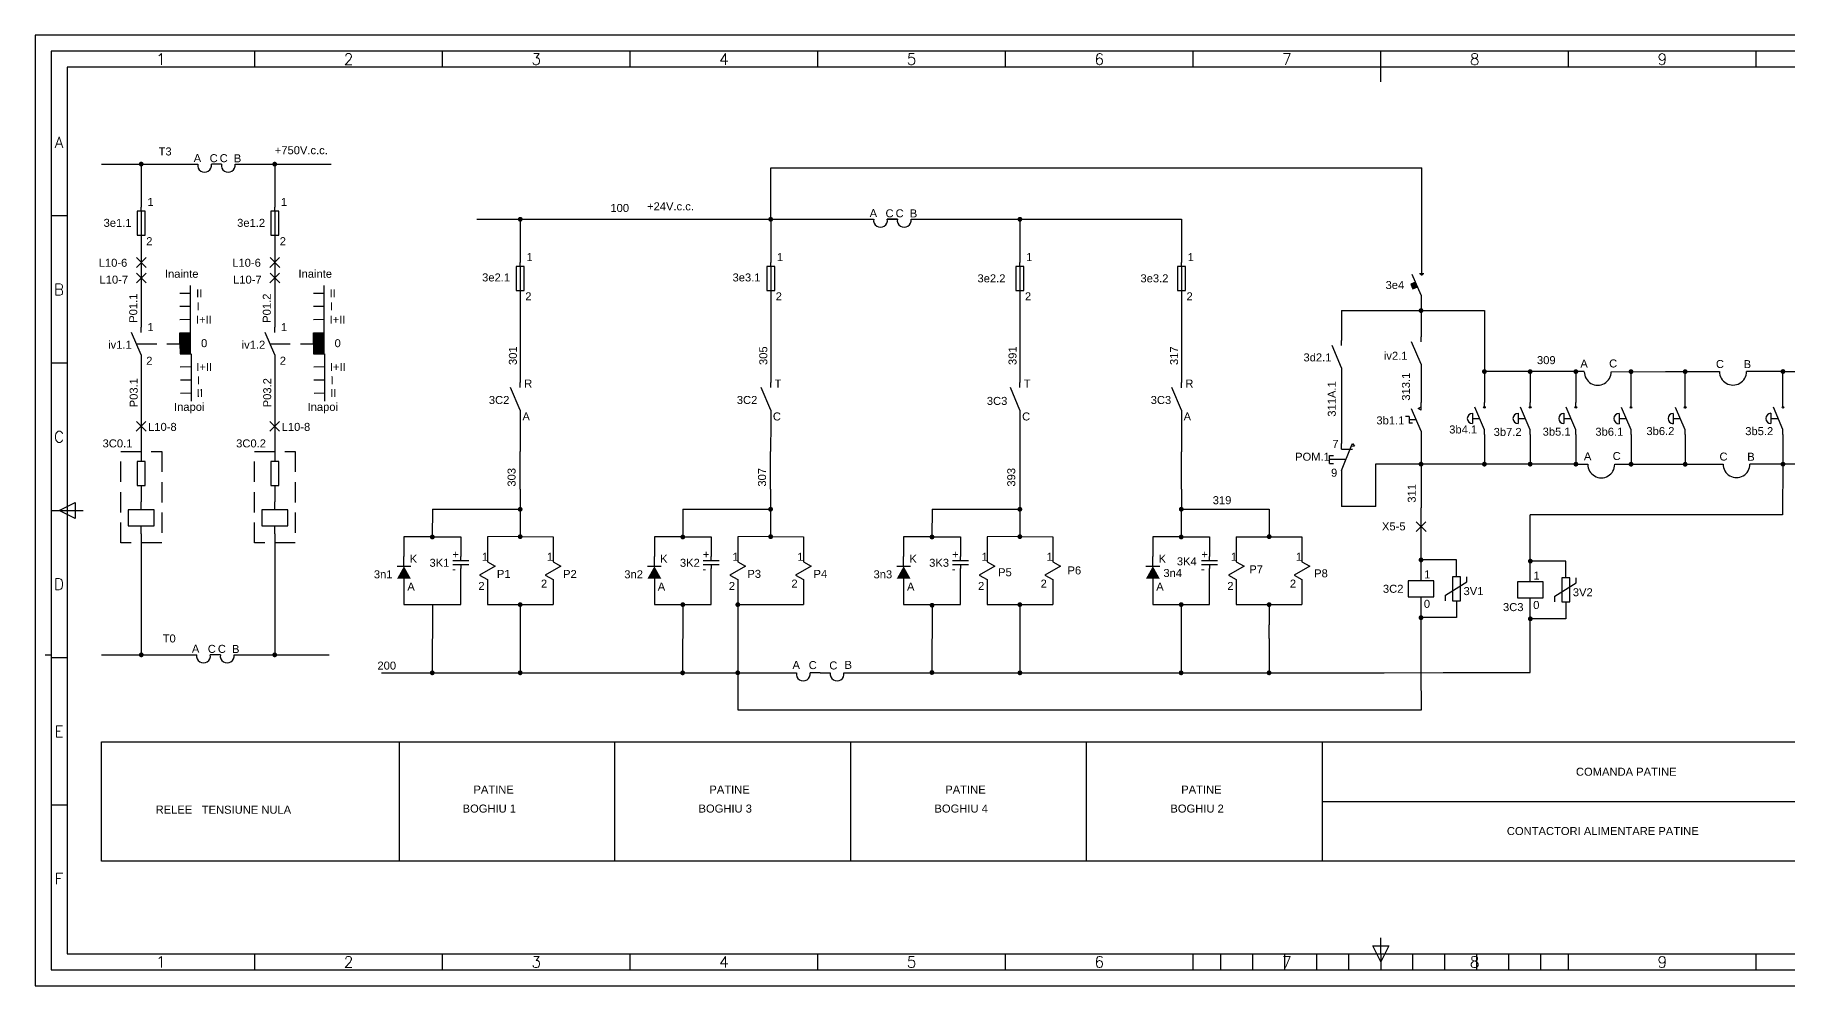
# Model space of a CAD drawing. Header units: millimetres. Extents: x 2692 to 3533, y 1475 to 1772.
# Drawn here: x 2692 to 3240, y 1475 to 1772 of the extents above; entities that cross this region are included whole.
import ezdxf
from ezdxf.enums import TextEntityAlignment as Align

# ---------------------------------------------------------------- set-up
doc = ezdxf.new("R2010")
doc.units = ezdxf.units.MM
doc.linetypes.add('DASHED2', pattern=[9.525, 6.35, -3.175])
doc.styles.add('ISO', font='SIMPLEX.shx')
doc.styles.get("Standard").update_dxf_attribs({"font": 'arial.ttf'})

# ---------------------------------------------------------------- blocks, each defined once
blk = doc.blocks.new('4a4')
at = {"color": 70}
for p, q in [((-772.36, 287), (-772.36, 292)), ((-713.72, 287), (-713.72, 292)), ((-655.08, 287), (-655.08, 292)), ((-596.44, 287), (-596.44, 292)), ((-537.8, 287), (-537.8, 292)), ((-479.16, 287), (-479.16, 292)), ((-420.52, 282.35), (-420.52, 292)), ((-361.88, 287), (-361.88, 292)), ((-303.24, 287), (-303.24, 292)), ((-831, 240.5), (-836, 240.5)), ((-831, 194.5), (-836, 194.5)), ((-836, 148.5), (-826, 148.5)), ((-833.5, 148.5), (-828.5, 151)), ((-828.5, 146), (-833.5, 148.5)), ((-828.5, 151), (-828.5, 146)), ((-831, 102.5), (-836, 102.5)), ((-831, 56.5), (-836, 56.5)), ((-420.5, 7.5), (-423, 12.5)), ((-423, 12.5), (-418, 12.5)), ((-420.5, 10), (-420.5, 15)), ((-418, 12.5), (-420.5, 7.5)), ((-772.36, 5), (-772.36, 10)), ((-713.72, 5), (-713.72, 10)), ((-655.08, 5), (-655.08, 10)), ((-596.44, 5), (-596.44, 10)), ((-537.8, 5), (-537.8, 10)), ((-479.16, 5), (-479.16, 10)), ((-479.16, 5), (-479.16, 10)), ((-470.5, 5), (-470.5, 10)), ((-460.5, 5), (-460.5, 10)), ((-450.5, 5), (-450.5, 10)), ((-440.5, 5), (-440.5, 10)), ((-430.5, 5), (-430.5, 10)), ((-420.5, 10), (-420.5, 5)), ((-410.5, 5), (-410.5, 10)), ((-400.5, 5), (-400.5, 10)), ((-390.5, 5), (-390.5, 10)), ((-380.5, 5), (-380.5, 10)), ((-370.5, 5), (-370.5, 10)), ((-361.88, 5), (-361.88, 10)), ((-361.88, 5), (-361.88, 10)), ((-303.24, 5), (-303.24, 10))]:
    blk.add_line(p, q, dxfattribs=at)
at = {"color": 240}
for points in [[(0, 0), (0, 297), (-841, 297), (-841, 0)], [(-5, 5), (-5, 292), (-836, 292), (-836, 5)]]:
    blk.add_lwpolyline(points, close=True, dxfattribs=at)
at = {"color": 70}
blk.add_lwpolyline([(-831, 287), (-831, 10), (-10, 10), (-10, 287)], close=True, dxfattribs=at)
at = {"color": 50, "style": 'ISO'}
for s, p in [('1', (-801.68, 289.48)), ('2', (-743.04, 289.48)), ('3', (-684.4, 289.48)), ('4', (-625.76, 289.48)), ('5', (-567.12, 289.48)), ('6', (-508.48, 289.48)), ('7', (-449.84, 289.48)), ('8', (-391.2, 289.48)), ('9', (-332.56, 289.48)), ('A', (-833.5, 263.5)), ('B', (-833.5, 217.5)), ('C', (-833.5, 171.5)), ('D', (-833.5, 125.5)), ('E', (-833.5, 79.5)), ('F', (-833.5, 33.5)), ('1', (-801.68, 7.48)), ('2', (-743.04, 7.48)), ('3', (-684.4, 7.48)), ('4', (-625.76, 7.48)), ('5', (-567.12, 7.48)), ('6', (-508.48, 7.48)), ('7', (-449.84, 7.48)), ('8', (-391.2, 7.48)), ('9', (-332.56, 7.48))]:
    blk.add_text(s, height=3.5, dxfattribs=at).set_placement(p, align=Align.MIDDLE)

msp = doc.modelspace()

# ---------------------------------------------------------------- hatches: boundary and pattern name
for points in [[(2740.69, 1679.38), (2737.38, 1679.38), (2737.38, 1676.07), (2737.43, 1672.76), (2740.69, 1672.8)], [(2782.42, 1679.38), (2779.11, 1679.38), (2779.11, 1676.07), (2779.15, 1672.76), (2782.42, 1672.8)]]:
    msp.add_hatch(color=1).paths.add_polyline_path(points)

# ---------------------------------------------------------------- linework, layer by layer
at = {"color": 1}
for p, q in [((2712.87, 1732.06), (2742.93, 1732.06)), ((2725.27, 1732.06), (2725.27, 1718.6)), ((2750.33, 1732.05), (2747.19, 1732.05)), ((2754.6, 1732.04), (2784.65, 1732.04)), ((2766.99, 1732.06), (2766.99, 1718.6)), ((2921.95, 1730.93), (3125.35, 1730.93)), ((2921.95, 1714.83), (2921.95, 1730.93)), ((3125.35, 1714.83), (3125.35, 1730.93)), ((2725.27, 1717.35), (2725.27, 1718.6)), ((2725.27, 1717.35), (2725.27, 1709.85)), ((2766.99, 1717.35), (2766.99, 1718.6)), ((2766.99, 1717.35), (2766.99, 1709.85)), ((2830.13, 1714.83), (2948.46, 1714.83)), ((2843.7, 1714.83), (2843.7, 1701.38)), ((2921.95, 1714.83), (2921.95, 1701.38)), ((2948.46, 1714.83), (2954.11, 1714.83)), ((2961.53, 1714.84), (2958.39, 1714.84)), ((2958.39, 1714.83), (2961.53, 1714.83)), ((2965.8, 1714.83), (3050.29, 1714.83)), ((2999.83, 1714.83), (2999.83, 1701.38)), ((3050.29, 1714.83), (3050.29, 1701.37)), ((3125.35, 1699.13), (3125.35, 1714.83)), ((2725.27, 1709.85), (2725.27, 1708.61)), ((2766.99, 1709.85), (2766.99, 1708.61)), ((2725.27, 1708.61), (2725.27, 1681.1)), ((2766.99, 1708.61), (2766.99, 1681.1)), ((2726.79, 1702.86), (2723.75, 1699.82)), ((2726.79, 1698.02), (2723.75, 1694.98)), ((2723.81, 1702.86), (2726.85, 1699.82)), ((2723.81, 1698.02), (2726.85, 1694.98)), ((2768.51, 1702.86), (2765.47, 1699.82)), ((2768.51, 1698.02), (2765.47, 1694.98)), ((2765.53, 1702.86), (2768.57, 1699.82)), ((2765.53, 1698.02), (2768.57, 1694.98)), ((2843.7, 1700.13), (2843.7, 1701.38)), ((2843.7, 1700.13), (2843.7, 1692.63)), ((2921.95, 1700.13), (2921.95, 1701.38)), ((2921.95, 1700.13), (2921.95, 1692.63)), ((2999.83, 1700.13), (2999.83, 1701.38)), ((2999.83, 1700.13), (2999.83, 1692.63)), ((3050.29, 1700.12), (3050.29, 1701.37)), ((3050.29, 1700.12), (3050.29, 1692.62)), ((3124.72, 1697.88), (3125.98, 1697.88)), ((3125.35, 1697.88), (3125.35, 1699.13)), ((2740.69, 1672.8), (2740.69, 1694.17)), ((2782.42, 1672.8), (2782.42, 1694.17)), ((2843.7, 1692.63), (2843.7, 1691.38)), ((2921.95, 1692.63), (2921.95, 1691.38)), ((2999.83, 1692.63), (2999.83, 1691.38)), ((3050.29, 1692.62), (3050.29, 1691.37)), ((3125.14, 1691.12), (3122.35, 1697.63)), ((2740.69, 1691.7), (2737.38, 1691.68)), ((2740.69, 1687.59), (2737.38, 1687.57)), ((2782.42, 1691.7), (2779.11, 1691.68)), ((2782.42, 1687.59), (2779.11, 1687.57)), ((2843.7, 1691.38), (2843.7, 1663.87)), ((2921.95, 1691.38), (2921.95, 1663.87)), ((2999.83, 1691.38), (2999.83, 1663.87)), ((3050.29, 1691.37), (3050.29, 1663.86)), ((3125.14, 1691.12), (3125.14, 1678.16)), ((2740.69, 1683.48), (2737.38, 1683.46)), ((2782.42, 1683.48), (2779.11, 1683.46)), ((3100.34, 1686.31), (3100.34, 1677.01)), ((3100.34, 1686.31), (3144.99, 1686.31)), ((3144.99, 1686.31), (3144.96, 1667.64)), ((2725.27, 1672.48), (2722.27, 1679.48)), ((2725.27, 1679.46), (2725.27, 1681.1)), ((2737.38, 1679.38), (2740.69, 1679.38)), ((2737.38, 1676.07), (2737.38, 1679.38)), ((2737.38, 1676.07), (2737.43, 1672.76)), ((2766.99, 1672.48), (2763.99, 1679.48)), ((2766.99, 1679.46), (2766.99, 1681.1)), ((2779.11, 1679.38), (2782.42, 1679.38)), ((2779.11, 1676.07), (2779.11, 1679.38)), ((2779.11, 1676.07), (2779.15, 1672.76)), ((3100.34, 1675.38), (3100.34, 1677.01)), ((3125.14, 1669.54), (3122.14, 1676.54)), ((3125.14, 1676.53), (3125.14, 1678.16)), ((2725.27, 1672.48), (2725.27, 1671.1)), ((2725.27, 1671.1), (2725.27, 1656.74)), ((2737.43, 1672.76), (2740.74, 1672.8)), ((2740.97, 1658.02), (2740.97, 1672.81)), ((2766.99, 1672.48), (2766.99, 1671.1)), ((2766.99, 1671.1), (2766.99, 1656.74)), ((2779.15, 1672.76), (2782.46, 1672.8)), ((2782.69, 1658.02), (2782.69, 1672.81)), ((3100.34, 1668.39), (3097.34, 1675.39)), ((2740.79, 1668.7), (2737.48, 1668.67)), ((2782.51, 1668.7), (2779.2, 1668.67)), ((3100.34, 1668.39), (3100.34, 1667.01)), ((3100.34, 1667.01), (3100.34, 1644.82)), ((3125.14, 1669.54), (3125.14, 1657.61)), ((3176.16, 1667.26), (3144.58, 1667.26)), ((3144.96, 1666.87), (3144.96, 1657.61)), ((3159.24, 1666.87), (3159.24, 1657.61)), ((3173.52, 1667.26), (3173.52, 1657.61)), ((3184.57, 1667.23), (3201.49, 1667.25)), ((3190.76, 1656.33), (3190.76, 1666.86)), ((3201.49, 1667.25), (3218.41, 1667.26)), ((3207.68, 1656.34), (3207.68, 1667.25)), ((3237.88, 1667.28), (3226.82, 1667.28)), ((3237.88, 1667.28), (3267.93, 1667.28)), ((3238.24, 1656.37), (3238.24, 1667.28)), ((2740.84, 1664.59), (2737.53, 1664.57)), ((2740.89, 1660.48), (2737.58, 1660.46)), ((2782.56, 1664.59), (2779.25, 1664.57)), ((2782.61, 1660.48), (2779.3, 1660.46)), ((2843.7, 1655.25), (2840.7, 1662.25)), ((2843.7, 1662.24), (2843.7, 1663.87)), ((2921.95, 1655.25), (2918.95, 1662.25)), ((2921.95, 1662.24), (2921.95, 1663.87)), ((2999.83, 1655.25), (2996.83, 1662.25)), ((2999.83, 1662.24), (2999.83, 1663.87)), ((3050.29, 1655.24), (3047.29, 1662.24)), ((3050.29, 1662.23), (3050.29, 1663.86)), ((2725.27, 1656.74), (2725.27, 1639.13)), ((2766.99, 1656.74), (2766.99, 1639.13)), ((2843.7, 1655.25), (2843.7, 1651.27)), ((2921.95, 1655.25), (2921.95, 1651.27)), ((2999.83, 1655.25), (2999.82, 1651.27)), ((3050.29, 1655.24), (3050.29, 1651.26)), ((3124.28, 1655.75), (3125.14, 1656.25)), ((3125.14, 1655.25), (3124.28, 1655.75)), ((3125.14, 1657.16), (3125.14, 1657.61)), ((3125.14, 1655.25), (3125.14, 1657.16)), ((3141.21, 1654.23), (3141.21, 1651)), ((3144.96, 1649.11), (3141.96, 1656.11)), ((3144.96, 1656.36), (3144.96, 1657.61)), ((3155.49, 1654.23), (3155.49, 1651)), ((3159.24, 1649.11), (3156.24, 1656.11)), ((3159.24, 1656.36), (3159.24, 1657.61)), ((3169.77, 1654.23), (3169.77, 1651)), ((3173.52, 1649.11), (3170.52, 1656.11)), ((3173.52, 1656.36), (3173.52, 1657.61)), ((3187.01, 1654.19), (3187.01, 1650.97)), ((3190.76, 1649.08), (3187.76, 1656.08)), ((3203.93, 1654.21), (3203.93, 1650.98)), ((3207.68, 1649.09), (3204.68, 1656.09)), ((3234.49, 1654.24), (3234.49, 1651.01)), ((3238.24, 1649.12), (3235.24, 1656.12)), ((2726.73, 1651.71), (2723.68, 1648.67)), ((2723.75, 1651.71), (2726.79, 1648.67)), ((2768.45, 1651.71), (2765.41, 1648.67)), ((2765.47, 1651.71), (2768.51, 1648.67)), ((2843.7, 1651.27), (2843.69, 1642.25)), ((2921.95, 1651.27), (2921.94, 1642.25)), ((2999.82, 1651.27), (2999.81, 1642.25)), ((3050.29, 1651.26), (3050.28, 1642.24)), ((3121.39, 1653.23), (3120.3, 1653.23)), ((3121.39, 1653.23), (3121.39, 1651.1)), ((3123.64, 1652.16), (3121.39, 1652.16)), ((3122.48, 1651.1), (3121.39, 1651.1)), ((3125.14, 1648.66), (3125.14, 1647.16)), ((3141.21, 1652.61), (3143.46, 1652.61)), ((3144.96, 1647.61), (3144.96, 1649.11)), ((3155.49, 1652.61), (3157.74, 1652.61)), ((3159.24, 1647.61), (3159.24, 1649.11)), ((3169.77, 1652.61), (3172.02, 1652.61)), ((3173.52, 1647.61), (3173.52, 1649.11)), ((3187.01, 1652.58), (3189.26, 1652.58)), ((3190.76, 1647.58), (3190.76, 1649.08)), ((3203.93, 1652.59), (3206.18, 1652.6)), ((3207.68, 1647.59), (3207.68, 1649.09)), ((3234.49, 1652.62), (3236.74, 1652.63)), ((3238.24, 1647.62), (3238.24, 1649.12)), ((3100.35, 1642.98), (3100.34, 1644.82)), ((3100.34, 1636.32), (3103.34, 1643.82)), ((3103.34, 1643.82), (3103.71, 1644.75)), ((3104.33, 1643.96), (3103.34, 1643.82)), ((3103.71, 1644.75), (3104.33, 1643.96)), ((3125.14, 1647.16), (3125.14, 1624.7)), ((3144.96, 1647.61), (3144.96, 1638.35)), ((3159.24, 1647.61), (3159.24, 1638.35)), ((3173.52, 1647.61), (3173.52, 1638.35)), ((3190.76, 1647.58), (3190.76, 1638.32)), ((3207.68, 1647.59), (3207.68, 1638.33)), ((3238.24, 1647.62), (3238.24, 1638.36)), ((2843.68, 1630.58), (2843.69, 1642.25)), ((2921.93, 1630.58), (2921.94, 1642.25)), ((2999.81, 1642.25), (2999.8, 1637.98)), ((2999.8, 1637.98), (2999.8, 1634.85)), ((3050.27, 1630.57), (3050.28, 1642.24)), ((3096.59, 1641.07), (3097.84, 1641.07)), ((3096.59, 1638.57), (3096.59, 1641.07)), ((3101.74, 1639.82), (3096.59, 1639.82)), ((3096.59, 1638.57), (3097.84, 1638.57)), ((3111.07, 1625.17), (3111.07, 1638.43)), ((3139.8, 1638.35), (3111.07, 1638.35)), ((3173.15, 1638.35), (3139.8, 1638.35)), ((3154.46, 1638.35), (3154.08, 1638.35)), ((3173.89, 1638.3), (3177.26, 1638.31)), ((3185.68, 1638.31), (3202.6, 1638.33)), ((3202.6, 1638.33), (3219.52, 1638.34)), ((3237.88, 1638.36), (3227.93, 1638.36)), ((3238.24, 1638.74), (3238.1, 1622.51)), ((3267.55, 1638.36), (3238.24, 1638.36)), ((2999.8, 1634.85), (2999.8, 1630.58)), ((3100.34, 1636.32), (3100.34, 1625.17)), ((2725.27, 1631.63), (2725.27, 1626.6)), ((2766.99, 1631.63), (2766.99, 1626.6)), ((2843.68, 1630.58), (2843.68, 1627.44)), ((2843.68, 1627.44), (2843.68, 1621.28)), ((2921.93, 1630.58), (2921.93, 1627.44)), ((2921.93, 1627.44), (2921.93, 1621.28)), ((2999.8, 1630.58), (2999.8, 1627.44)), ((2999.8, 1627.44), (2999.8, 1621.28)), ((3050.27, 1630.57), (3050.27, 1624.26)), ((2725.27, 1624.1), (2725.27, 1626.6)), ((2766.99, 1624.1), (2766.99, 1626.6)), ((2816.25, 1624.26), (2816.23, 1615.6)), ((2816.25, 1624.26), (2843.68, 1624.26)), ((2843.68, 1621.85), (2843.68, 1615.7)), ((2894.5, 1624.26), (2894.48, 1615.6)), ((2894.5, 1624.26), (2900.16, 1624.26)), ((2900.16, 1624.26), (2911.84, 1624.26)), ((2911.84, 1624.26), (2921.93, 1624.26)), ((2921.93, 1621.85), (2921.93, 1615.7)), ((2972.37, 1624.26), (2972.35, 1615.6)), ((2972.37, 1624.26), (2999.8, 1624.26)), ((2999.8, 1621.85), (2999.8, 1615.7)), ((3050.25, 1624.26), (3050.22, 1615.6)), ((3050.25, 1624.26), (3077.68, 1624.26)), ((3077.68, 1624.26), (3077.68, 1621.28)), ((3077.68, 1621.85), (3077.68, 1615.7)), ((3111.07, 1625.17), (3100.34, 1625.17)), ((3125.14, 1604.44), (3125.14, 1624.7)), ((3238.1, 1622.51), (3159.29, 1622.51)), ((3159.29, 1604.08), (3159.29, 1622.51)), ((2725.27, 1616.6), (2725.27, 1619.1)), ((2725.27, 1616.6), (2725.27, 1578.78)), ((2766.99, 1616.6), (2766.99, 1619.1)), ((2766.99, 1616.6), (2766.99, 1578.78)), ((2843.68, 1615.7), (2833.42, 1615.67)), ((2843.68, 1615.7), (2853.94, 1615.67)), ((2921.93, 1615.7), (2911.67, 1615.67)), ((2921.93, 1615.7), (2932.19, 1615.67)), ((2999.8, 1615.7), (2989.54, 1615.67)), ((2999.8, 1615.7), (3010.06, 1615.67)), ((3126.66, 1620.33), (3123.62, 1617.29)), ((3123.68, 1620.33), (3126.73, 1617.29)), ((2807.37, 1615.6), (2807.37, 1609.55)), ((2816.23, 1615.6), (2807.37, 1615.6)), ((2816.23, 1615.6), (2825.09, 1615.6)), ((2825.09, 1615.6), (2825.09, 1609.55)), ((2833.42, 1615.67), (2833.42, 1610.07)), ((2853.94, 1615.67), (2853.94, 1610.07)), ((2885.62, 1615.6), (2885.62, 1609.55)), ((2894.48, 1615.6), (2885.62, 1615.6)), ((2894.48, 1615.6), (2903.34, 1615.6)), ((2903.34, 1615.6), (2903.34, 1609.55)), ((2911.67, 1615.67), (2911.67, 1610.07)), ((2932.19, 1615.67), (2932.19, 1610.07)), ((2963.49, 1615.6), (2963.49, 1609.55)), ((2972.35, 1615.6), (2963.49, 1615.6)), ((2972.35, 1615.6), (2981.21, 1615.6)), ((2981.21, 1615.6), (2981.21, 1609.55)), ((2989.54, 1615.67), (2989.54, 1610.07)), ((3010.06, 1615.67), (3010.06, 1610.07)), ((3041.36, 1615.6), (3041.36, 1609.55)), ((3050.22, 1615.6), (3041.36, 1615.6)), ((3050.22, 1615.6), (3059.08, 1615.6)), ((3059.08, 1615.6), (3059.08, 1609.55)), ((3067.41, 1615.67), (3067.41, 1610.07)), ((3067.41, 1615.67), (3087.94, 1615.67)), ((3087.94, 1615.67), (3087.94, 1610.07)), ((2807.37, 1606.32), (2807.37, 1609.55)), ((2825.09, 1608.3), (2825.09, 1609.55)), ((2825.09, 1607.05), (2825.09, 1605.8)), ((2825.09, 1594.48), (2825.09, 1605.8)), ((2835.85, 1606.45), (2830.98, 1603.69)), ((2833.42, 1610.07), (2833.42, 1607.87)), ((2833.42, 1607.87), (2835.85, 1606.45)), ((2856.37, 1606.45), (2851.5, 1603.69)), ((2853.94, 1610.07), (2853.94, 1607.87)), ((2853.94, 1607.87), (2856.37, 1606.45)), ((2885.62, 1606.32), (2885.62, 1609.55)), ((2903.34, 1608.3), (2903.34, 1609.55)), ((2903.34, 1607.05), (2903.34, 1605.8)), ((2903.34, 1594.48), (2903.34, 1605.8)), ((2914.1, 1606.45), (2909.23, 1603.69)), ((2911.67, 1610.07), (2911.67, 1607.87)), ((2911.67, 1607.87), (2914.1, 1606.45)), ((2934.62, 1606.45), (2929.75, 1603.69)), ((2932.19, 1610.07), (2932.19, 1607.87)), ((2932.19, 1607.87), (2934.62, 1606.45)), ((2963.49, 1606.32), (2963.49, 1609.55)), ((2981.21, 1608.3), (2981.21, 1609.55)), ((2981.21, 1607.05), (2981.21, 1605.8)), ((2981.21, 1594.48), (2981.21, 1605.8)), ((2991.97, 1606.45), (2987.11, 1603.69)), ((2989.54, 1610.07), (2989.54, 1607.87)), ((2989.54, 1607.87), (2991.97, 1606.45)), ((3012.49, 1606.45), (3007.63, 1603.69)), ((3010.06, 1610.07), (3010.06, 1607.87)), ((3010.06, 1607.87), (3012.49, 1606.45)), ((3041.36, 1606.32), (3041.36, 1609.55)), ((3059.08, 1608.3), (3059.08, 1609.55)), ((3059.08, 1607.05), (3059.08, 1605.8)), ((3059.08, 1594.48), (3059.08, 1605.8)), ((3069.85, 1606.45), (3064.98, 1603.69)), ((3067.41, 1610.07), (3067.41, 1607.87)), ((3067.41, 1607.87), (3069.85, 1606.45)), ((3090.37, 1606.45), (3085.5, 1603.69)), ((3087.94, 1610.07), (3087.94, 1607.87)), ((3087.94, 1607.87), (3090.37, 1606.45)), ((3136.2, 1608.43), (3125.14, 1608.43)), ((3136.2, 1603.16), (3136.2, 1608.43)), ((3170.35, 1608.07), (3159.29, 1608.07)), ((3170.35, 1602.8), (3170.35, 1608.07)), ((2807.37, 1602.65), (2807.37, 1599.54)), ((2807.37, 1599.54), (2807.37, 1594.48)), ((2830.98, 1603.69), (2833.42, 1602.27)), ((2833.42, 1602.27), (2833.42, 1600.07)), ((2833.42, 1601.32), (2833.42, 1601.32)), ((2833.42, 1600.07), (2833.42, 1594.47)), ((2851.5, 1603.69), (2853.94, 1602.27)), ((2853.94, 1602.27), (2853.94, 1600.07)), ((2853.94, 1601.32), (2853.94, 1601.32)), ((2853.94, 1600.07), (2853.94, 1594.47)), ((2885.62, 1602.65), (2885.62, 1599.54)), ((2885.62, 1599.54), (2885.62, 1594.48)), ((2909.23, 1603.69), (2911.67, 1602.27)), ((2911.67, 1602.27), (2911.67, 1600.07)), ((2911.67, 1601.32), (2911.67, 1601.32)), ((2911.67, 1600.07), (2911.67, 1594.47)), ((2929.75, 1603.69), (2932.19, 1602.27)), ((2932.19, 1602.27), (2932.19, 1600.07)), ((2932.19, 1601.32), (2932.19, 1601.32)), ((2932.19, 1600.07), (2932.19, 1594.47)), ((2963.49, 1602.65), (2963.49, 1599.54)), ((2963.49, 1599.54), (2963.49, 1594.48)), ((2987.11, 1603.69), (2989.54, 1602.27)), ((2989.54, 1602.27), (2989.54, 1600.07)), ((2989.54, 1601.32), (2989.54, 1601.32)), ((2989.54, 1600.07), (2989.54, 1594.47)), ((3007.63, 1603.69), (3010.06, 1602.27)), ((3010.06, 1602.27), (3010.06, 1600.07)), ((3010.06, 1601.32), (3010.06, 1601.32)), ((3010.06, 1600.07), (3010.06, 1594.47)), ((3041.36, 1602.65), (3041.36, 1599.54)), ((3041.36, 1599.54), (3041.36, 1594.48)), ((3064.98, 1603.69), (3067.41, 1602.27)), ((3067.41, 1602.27), (3067.41, 1600.07)), ((3067.41, 1601.32), (3067.41, 1601.32)), ((3067.41, 1600.07), (3067.41, 1594.47)), ((3085.5, 1603.69), (3087.94, 1602.27)), ((3087.94, 1602.27), (3087.94, 1600.07)), ((3087.94, 1601.32), (3087.94, 1601.32)), ((3087.94, 1600.07), (3087.94, 1594.47)), ((3125.14, 1601.94), (3125.14, 1604.44)), ((3132.77, 1597.45), (3139.44, 1601.63)), ((3139.44, 1601.63), (3139.44, 1603.18)), ((3159.29, 1601.58), (3159.29, 1604.08)), ((3166.92, 1597.09), (3173.59, 1601.27)), ((3173.59, 1601.27), (3173.59, 1602.82)), ((2807.37, 1594.48), (2825.09, 1594.48)), ((2816.25, 1594.48), (2816.2, 1573.17)), ((2833.42, 1594.47), (2853.94, 1594.47)), ((2843.68, 1594.47), (2843.68, 1573.17)), ((2885.62, 1594.48), (2903.34, 1594.48)), ((2894.5, 1594.48), (2894.44, 1573.17)), ((2911.67, 1594.47), (2911.67, 1573.17)), ((2911.67, 1594.47), (2932.19, 1594.47)), ((2963.49, 1594.48), (2981.21, 1594.48)), ((2972.37, 1594.48), (2972.32, 1573.17)), ((2989.54, 1594.47), (3010.06, 1594.47)), ((2999.8, 1594.47), (2999.8, 1573.17)), ((3041.36, 1594.48), (3059.08, 1594.48)), ((3050.25, 1594.48), (3050.19, 1573.17)), ((3067.41, 1594.47), (3087.94, 1594.47)), ((3077.68, 1594.47), (3077.68, 1588.21)), ((3125.14, 1594.44), (3125.14, 1596.94)), ((3125.14, 1573.19), (3125.14, 1594.44)), ((3132.77, 1595.67), (3132.77, 1597.45)), ((3136.2, 1595.66), (3136.2, 1590.4)), ((3159.29, 1594.08), (3159.29, 1596.58)), ((3159.29, 1573.22), (3159.29, 1594.08)), ((3166.92, 1595.31), (3166.92, 1597.09)), ((3170.35, 1595.3), (3170.35, 1590.04)), ((3136.2, 1590.4), (3125.14, 1590.4)), ((3170.35, 1590.04), (3159.29, 1590.04)), ((3077.68, 1583.94), (3077.68, 1588.21)), ((3077.68, 1583.94), (3077.68, 1573.17)), ((2695.3, 1578.78), (2697.1, 1578.78)), ((2712.87, 1578.78), (2742.6, 1578.78)), ((2750, 1578.77), (2746.86, 1578.77)), ((2754.27, 1578.76), (2783.99, 1578.76)), ((2800.36, 1573.17), (2911.29, 1573.17)), ((2897.96, 1573.17), (2903.62, 1573.17)), ((2911.67, 1573.17), (2911.67, 1561.6)), ((2912.04, 1573.17), (2930, 1573.17)), ((2929.16, 1573.17), (2929.39, 1573.17)), ((2937.4, 1573.17), (2934.27, 1573.17)), ((2937.43, 1573.17), (2940.57, 1573.17)), ((2944.83, 1573.17), (3011.55, 1573.17)), ((3011.55, 1573.17), (3017.21, 1573.17)), ((3017.21, 1573.17), (3028.9, 1573.17)), ((3028.9, 1573.17), (3038.98, 1573.17)), ((3038.98, 1573.17), (3101.98, 1573.16)), ((3101.98, 1573.16), (3113.65, 1573.14)), ((3113.65, 1573.14), (3132.1, 1573.22)), ((3125.25, 1561.6), (3125.22, 1573.56)), ((3132.1, 1573.22), (3159.29, 1573.22)), ((2911.67, 1561.6), (3125.25, 1561.6)), ((2712.83, 1551.61), (3289.45, 1551.61)), ((2712.83, 1514.31), (2712.83, 1551.61)), ((2805.85, 1551.61), (2805.85, 1514.31)), ((2873.14, 1551.61), (2873.14, 1514.31)), ((2946.86, 1551.61), (2946.86, 1514.31)), ((3020.57, 1551.61), (3020.57, 1514.31)), ((3094.28, 1551.61), (3094.28, 1514.31)), ((3094.28, 1532.96), (3289.45, 1532.96)), ((3289.45, 1514.31), (2712.83, 1514.31))]:
    msp.add_line(p, q, dxfattribs=at)
at = {"color": 1, "linetype": 'DASHED2'}
for p, q in [((2723.77, 1675.98), (2737.38, 1675.98)), ((2765.49, 1675.98), (2779.11, 1675.98))]:
    msp.add_line(p, q, dxfattribs=at)
for p, q in [((2833.42, 1608.82), (2833.42, 1608.82)), ((2911.67, 1608.82), (2911.67, 1608.82)), ((2989.54, 1608.82), (2989.54, 1608.82)), ((3067.41, 1608.82), (3067.41, 1608.82))]:
    msp.add_line(p, q)
at = {"color": 1, "const_width": 0.75}
for points in [[(2724.89, 1732.06, 1), (2725.64, 1732.06, 1)], [(2766.61, 1732.06, 1), (2767.36, 1732.06, 1)], [(2843.33, 1714.83, 1), (2844.08, 1714.83, 1)], [(2921.58, 1714.83, 1), (2922.33, 1714.83, 1)], [(2999.45, 1714.83, 1), (3000.2, 1714.83, 1)], [(3124.77, 1686.31, 1), (3125.52, 1686.31, 1)], [(3144.58, 1667.26, 1), (3145.33, 1667.26, 1)], [(3158.87, 1667.26, 1), (3159.62, 1667.26, 1)], [(3173.15, 1667.26, 1), (3173.9, 1667.26, 1)], [(3190.39, 1667.24, 1), (3191.14, 1667.24, 1)], [(3207.31, 1667.25, 1), (3208.06, 1667.25, 1)], [(3237.86, 1667.28, 1), (3238.61, 1667.28, 1)], [(3124.77, 1638.35, 1), (3125.52, 1638.35, 1)], [(3144.58, 1638.35, 1), (3145.33, 1638.35, 1)], [(3158.87, 1638.35, 1), (3159.62, 1638.35, 1)], [(3173.15, 1638.35, 1), (3173.9, 1638.35, 1)], [(3190.39, 1638.32, 1), (3191.14, 1638.32, 1)], [(3207.31, 1638.33, 1), (3208.06, 1638.33, 1)], [(3237.86, 1638.36, 1), (3238.61, 1638.36, 1)], [(2843.3, 1624.26, 1), (2844.05, 1624.26, 1)], [(2921.55, 1624.26, 1), (2922.3, 1624.26, 1)], [(2999.43, 1624.26, 1), (3000.18, 1624.26, 1)], [(3049.87, 1624.26, 1), (3050.62, 1624.26, 1)], [(2815.85, 1615.6, 1), (2816.6, 1615.6, 1)], [(2843.32, 1615.7, 1), (2844.07, 1615.7, 1)], [(2894.1, 1615.6, 1), (2894.85, 1615.6, 1)], [(2921.57, 1615.7, 1), (2922.32, 1615.7, 1)], [(2971.98, 1615.6, 1), (2972.73, 1615.6, 1)], [(2999.44, 1615.7, 1), (3000.19, 1615.7, 1)], [(3049.85, 1615.6, 1), (3050.6, 1615.6, 1)], [(3077.32, 1615.7, 1), (3078.07, 1615.7, 1)], [(3124.77, 1608.43, 1), (3125.52, 1608.43, 1)], [(3158.92, 1608.07, 1), (3159.67, 1608.07, 1)], [(2843.3, 1594.47, 1), (2844.05, 1594.47, 1)], [(2894.12, 1594.48, 1), (2894.87, 1594.48, 1)], [(2911.29, 1594.47, 1), (2912.04, 1594.47, 1)], [(2972, 1594.28, 1), (2972.75, 1594.28, 1)], [(2999.43, 1594.47, 1), (3000.18, 1594.47, 1)], [(3049.85, 1594.48, 1), (3050.6, 1594.48, 1)], [(3077.3, 1594.47, 1), (3078.05, 1594.47, 1)], [(3124.77, 1590.4, 1), (3125.52, 1590.4, 1)], [(3158.92, 1590.04, 1), (3159.67, 1590.04, 1)], [(2724.9, 1578.78, 1), (2725.65, 1578.78, 1)], [(2766.62, 1578.78, 1), (2767.37, 1578.78, 1)], [(2815.82, 1573.17, 1), (2816.57, 1573.17, 1)], [(2843.3, 1573.17, 1), (2844.05, 1573.17, 1)], [(2894.07, 1573.17, 1), (2894.82, 1573.17, 1)], [(2911.29, 1573.18, 1), (2912.04, 1573.18, 1)], [(2971.94, 1573.27, 1), (2972.69, 1573.27, 1)], [(2999.43, 1573.17, 1), (3000.18, 1573.17, 1)], [(3049.82, 1573.17, 1), (3050.57, 1573.17, 1)], [(3077.3, 1573.17, 1), (3078.05, 1573.17, 1)]]:
    msp.add_lwpolyline(points, format="xyb", close=True, dxfattribs=at)
at = {"color": 1, "flags": 128}
for points in [[(2726.52, 1709.85), (2726.52, 1717.35), (2724.02, 1717.35), (2724.02, 1709.85)], [(2768.24, 1709.85), (2768.24, 1717.35), (2765.74, 1717.35), (2765.74, 1709.85)], [(2844.95, 1692.63), (2844.95, 1700.13), (2842.45, 1700.13), (2842.45, 1692.63)], [(2923.2, 1692.63), (2923.2, 1700.13), (2920.7, 1700.13), (2920.7, 1692.63)], [(3001.08, 1692.63), (3001.08, 1700.13), (2998.58, 1700.13), (2998.58, 1692.63)], [(3051.54, 1692.62), (3051.54, 1700.12), (3049.04, 1700.12), (3049.04, 1692.62)], [(3124.04, 1693.74), (3123.4, 1695.16), (3121.99, 1694.53), (3122.62, 1693.11)], [(2726.52, 1631.63), (2726.52, 1639.13), (2724.02, 1639.13), (2724.02, 1631.63)], [(2768.24, 1631.63), (2768.24, 1639.13), (2765.74, 1639.13), (2765.74, 1631.63)], [(2729.32, 1619.1), (2729.32, 1624.1), (2721.22, 1624.1), (2721.22, 1619.1)], [(2771.04, 1619.1), (2771.04, 1624.1), (2762.94, 1624.1), (2762.94, 1619.1)], [(3129.19, 1596.94), (3129.19, 1601.94), (3121.09, 1601.94), (3121.09, 1596.94)], [(3137.45, 1595.66), (3137.45, 1603.16), (3134.95, 1603.16), (3134.95, 1595.66)], [(3163.34, 1596.58), (3163.34, 1601.58), (3155.24, 1601.58), (3155.24, 1596.58)], [(3171.6, 1595.3), (3171.6, 1602.8), (3169.1, 1602.8), (3169.1, 1595.3)]]:
    msp.add_lwpolyline(points, close=True, dxfattribs=at)
for points in [[(3125.14, 1648.66), (3122.14, 1655.66)], [(3100.35, 1642.98), (3103.76, 1642.98)], [(2805.2, 1606.45), (2809.53, 1606.45)], [(2822.59, 1608.3), (2827.59, 1608.3)], [(2822.59, 1607.05), (2827.59, 1607.05)], [(2883.45, 1606.45), (2887.78, 1606.45)], [(2900.84, 1608.3), (2905.84, 1608.3)], [(2900.84, 1607.05), (2905.84, 1607.05)], [(2961.33, 1606.45), (2965.66, 1606.45)], [(2978.71, 1608.3), (2983.71, 1608.3)], [(2978.71, 1607.05), (2983.71, 1607.05)], [(3039.2, 1606.45), (3043.53, 1606.45)], [(3056.58, 1608.3), (3061.58, 1608.3)], [(3056.58, 1607.05), (3061.58, 1607.05)]]:
    msp.add_lwpolyline(points, dxfattribs=at)
at = {"color": 1, "linetype": 'DASHED2'}
for points in [[(2718.9, 1642.27), (2731.69, 1642.27), (2731.69, 1613.77), (2718.9, 1613.77)], [(2760.63, 1642.27), (2773.41, 1642.27), (2773.41, 1613.77), (2760.63, 1613.77)]]:
    msp.add_lwpolyline(points, close=True, dxfattribs=at)
at = {"color": 1, "const_width": 0.24, "flags": 128}
for points in [[(2807.37, 1606.22), (2805.41, 1602.69), (2809.33, 1602.69)], [(2885.62, 1606.22), (2883.65, 1602.69), (2887.58, 1602.69)], [(2963.49, 1606.22), (2961.53, 1602.69), (2965.45, 1602.69)], [(3041.36, 1606.22), (3039.4, 1602.69), (3043.33, 1602.69)]]:
    msp.add_lwpolyline(points, close=True, dxfattribs=at)
at = {"color": 1}
for centre in [(3125.35, 1697.61), (3144.96, 1656.09), (3159.24, 1656.09), (3173.52, 1656.09), (3190.76, 1656.06), (3207.68, 1656.07), (3238.24, 1656.1)]:
    msp.add_circle(centre, 0.273, dxfattribs=at)
for centre, radius, start, end in [((2745.06, 1731.72), 2.16, 170.9798, 8.7558), ((2752.46, 1731.71), 2.16, 170.9798, 8.7558), ((2956.26, 1714.51), 2.16, 170.9798, 8.7558), ((2963.66, 1714.5), 2.16, 170.9798, 8.823), ((3180.36, 1667.21), 4.21, 179.7339, 0.2661), ((3222.62, 1667.26), 4.21, 179.7339, 0.2661), ((3141.21, 1652.61), 1.61, 90, 270), ((3155.49, 1652.61), 1.61, 90, 270), ((3169.77, 1652.61), 1.61, 90, 270), ((3187.01, 1652.58), 1.61, 90, 270), ((3203.93, 1652.59), 1.61, 90, 270), ((3234.49, 1652.62), 1.61, 90, 270), ((3181.47, 1638.29), 4.21, 179.7339, 0.2661), ((3223.72, 1638.34), 4.21, 179.7339, 0.2661), ((2744.73, 1578.44), 2.16, 170.9798, 8.7558), ((2752.13, 1578.43), 2.16, 170.9798, 8.7558), ((2932.13, 1572.84), 2.16, 170.9798, 8.7558), ((2942.7, 1572.83), 2.16, 170.9798, 9.0202)]:
    msp.add_arc(centre, radius, start, end, dxfattribs=at)
for points in [[(3122.62, 1693.11), (3121.99, 1694.53), (3124.04, 1693.74), (3123.4, 1695.16)], [(2807.36, 1606.23), (2809.28, 1602.71), (2805.46, 1602.69)], [(2885.61, 1606.23), (2887.53, 1602.71), (2883.71, 1602.69)], [(2963.48, 1606.23), (2965.41, 1602.71), (2961.58, 1602.69)], [(3041.36, 1606.23), (3043.28, 1602.71), (3039.45, 1602.69)]]:
    msp.add_solid(points, dxfattribs=at)

# ---------------------------------------------------------------- block references
msp.add_blockref('4a4', (3533.1, 1475.37))

# ---------------------------------------------------------------- texts
for s, p in [('T3', (2730.7, 1734.77)), ('+750V.c.c.', (2767, 1735.15)), ('A', (2741.67, 1732.71)), ('C', (2746.64, 1732.66)), ('C', (2749.79, 1732.66)), ('B', (2754.21, 1732.62)), ('1', (2727.21, 1719)), ('1', (2768.93, 1719)), ('+24V.c.c.', (2883.32, 1717.62)), ('3e1.1', (2713.52, 1712.47)), ('3e1.2', (2755.24, 1712.47)), ('100', (2871.87, 1717.11)), ('A', (2952.87, 1715.5)), ('C', (2957.83, 1715.45)), ('C', (2960.98, 1715.45)), ('B', (2965.41, 1715.41)), ('2', (2726.83, 1706.74)), ('2', (2768.56, 1706.74)), ('1', (2845.64, 1701.77)), ('1', (2923.89, 1701.77)), ('1', (3001.77, 1701.77)), ('1', (3052.23, 1701.76)), ('L10-6', (2711.99, 1700)), ('Inainte', (2732.68, 1696.57)), ('L10-6', (2753.72, 1700)), ('Inainte', (2774.4, 1696.57)), ('3e2.1', (2831.78, 1695.42)), ('3e3.1', (2910.03, 1695.42)), ('L10-7', (2712.25, 1694.73)), ('II', (2742.42, 1690.43)), ('L10-7', (2753.97, 1694.73)), ('II', (2784.14, 1690.43)), ('3e2.2', (2986.56, 1695.13)), ('3e3.2', (3037.48, 1695.14)), ('3e4', (3114.07, 1693.05)), ('I', (2742.54, 1686.38)), ('I', (2784.27, 1686.38)), ('2', (2845.27, 1689.52)), ('2', (2923.52, 1689.52)), ('2', (3001.39, 1689.52)), ('2', (3051.86, 1689.51)), ('1', (2727.21, 1679.9)), ('I+II', (2742.39, 1682.25)), ('1', (2768.93, 1679.9)), ('I+II', (2784.11, 1682.25)), ('iv1.1', (2714.93, 1674.4)), ('0', (2743.97, 1674.88)), ('iv1.2', (2756.65, 1674.4)), ('0', (2785.69, 1674.88)), ('2', (2726.83, 1669.4)), ('2', (2768.56, 1669.4)), ('3d2.1', (3088.42, 1670.44)), ('iv2.1', (3113.54, 1670.95)), ('309', (3161.37, 1669.59)), ('A', (3174.93, 1668.48)), ('C', (3183.91, 1668.55)), ('C', (3217.29, 1668.38)), ('B', (3225.96, 1668.34)), ('I+II', (2742.49, 1667.47)), ('I+II', (2784.21, 1667.47)), ('3C2', (2833.89, 1657.13)), ('R', (2844.92, 1662.27)), ('3C2', (2911.37, 1657.14)), ('T', (2923.17, 1662.28)), ('T', (3001.05, 1662.28)), ('3C3', (3040.68, 1657.14)), ('R', (3051.51, 1662.27)), ('Inapoi', (2735.52, 1654.99)), ('Inapoi', (2777.25, 1654.99)), ('A', (2844.38, 1651.99)), ('C', (2922.63, 1652)), ('3C3', (2989.49, 1656.85)), ('C', (3000.5, 1652)), ('A', (3050.97, 1651.99)), ('L10-8', (2727.42, 1648.74)), ('L10-8', (2769.15, 1648.74)), ('3b1.1', (3111.2, 1650.76)), ('3b4.1', (3133.95, 1647.93)), ('3b7.2', (3147.84, 1647.16)), ('3b5.1', (3163.15, 1647.25)), ('3b6.1', (3179.62, 1647.22)), ('3b6.2', (3195.57, 1647.43)), ('3b5.2', (3226.45, 1647.41)), ('3C0.1', (2713.2, 1643.58)), ('3C0.2', (2754.93, 1643.58)), ('7', (3097.44, 1643.42)), ('POM.1', (3085.8, 1639.42)), ('A', (3176.04, 1639.56)), ('C', (3185.02, 1639.63)), ('C', (3218.4, 1639.46)), ('B', (3227.07, 1639.42)), ('9', (3097.03, 1634.42)), ('319', (3060.07, 1625.84)), ('X5-5', (3112.94, 1617.67)), ('+', (2822.5, 1608.93)), ('1', (2831.74, 1608.16)), ('1', (2852.03, 1608.16)), ('+', (2900.75, 1608.93)), ('1', (2909.99, 1608.16)), ('1', (2930.28, 1608.16)), ('+', (2978.62, 1608.93)), ('1', (2987.86, 1608.16)), ('1', (3008.15, 1608.16)), ('+', (3056.5, 1608.93)), ('1', (3065.73, 1608.16)), ('1', (3086.02, 1608.16)), ('3n1', (2797.96, 1602.69)), ('K', (2809.16, 1607.54)), ('3K1', (2815.34, 1606.29)), ('-', (2822.41, 1604.39)), ('P1', (2836.41, 1602.83)), ('P2', (2857.08, 1602.8)), ('3n2', (2876.21, 1602.69)), ('K', (2887.41, 1607.54)), ('3K2', (2893.59, 1606.29)), ('-', (2900.66, 1604.39)), ('P3', (2914.66, 1602.83)), ('P4', (2935.33, 1602.8)), ('3n3', (2954.08, 1602.69)), ('K', (2965.28, 1607.54)), ('3K3', (2971.46, 1606.29)), ('-', (2978.53, 1604.39)), ('P5', (2993, 1603.33)), ('P6', (3014.68, 1603.91)), ('K', (3043.15, 1607.54)), ('3n4', (3044.65, 1603.1)), ('3K4', (3048.85, 1606.74)), ('-', (3056.4, 1604.39)), ('P7', (3071.49, 1604.25)), ('P8', (3091.75, 1603)), ('1', (3126.12, 1602.67)), ('1', (3160.27, 1602.31)), ('A', (2808.42, 1598.84)), ('2', (2830.62, 1599.05)), ('2', (2850.17, 1599.79)), ('A', (2886.66, 1598.84)), ('2', (2908.87, 1599.05)), ('2', (2928.42, 1599.79)), ('A', (2964.54, 1598.84)), ('2', (2986.74, 1599.05)), ('2', (3006.29, 1599.79)), ('A', (3042.41, 1598.84)), ('2', (3064.62, 1599.05)), ('2', (3084.17, 1599.79)), ('3C2', (3113.24, 1598.17)), ('3V1', (3138.43, 1597.45)), ('3V2', (3172.58, 1597.09)), ('0', (3126.03, 1593.47)), ('3C3', (3150.76, 1592.45)), ('0', (3160.19, 1593.11)), ('T0', (2731.98, 1582.66)), ('A', (2741.11, 1579.45)), ('C', (2746.07, 1579.4)), ('C', (2749.22, 1579.4)), ('B', (2753.65, 1579.36)), ('200', (2799.08, 1574.18)), ('A', (2928.76, 1574.38)), ('C', (2933.83, 1574.33)), ('C', (2940.27, 1574.22)), ('B', (2945.02, 1574.4)), ('COMANDA PATINE', (3173.55, 1541.03)), ('PATINE', (2829.08, 1535.45)), ('PATINE', (2902.79, 1535.45)), ('PATINE', (2976.51, 1535.45)), ('PATINE', (3050.22, 1535.45)), ('RELEE', (2729.78, 1529.21)), ('TENSIUNE NULA', (2744.18, 1529.16)), ('BOGHIU 1', (2825.69, 1529.52)), ('BOGHIU 3', (2899.4, 1529.52)), ('BOGHIU 4', (2973.12, 1529.52)), ('BOGHIU 2', (3046.83, 1529.52)), ('CONTACTORI ALIMENTARE PATINE', (3151.96, 1522.5))]:
    msp.add_text(s, height=2.5, dxfattribs=at).set_placement(p)
for s, p in [('P01.1', (2724.03, 1682.5)), ('P01.2', (2765.75, 1682.5)), ('301', (2842.64, 1669.31)), ('305', (2920.89, 1669.31)), ('391', (2998.76, 1669.31)), ('317', (3049.23, 1669.3)), ('P03.1', (2724.17, 1656.1)), ('P03.2', (2765.89, 1656.1)), ('313.1', (3121.69, 1658.17)), ('311A.1', (3098.51, 1653.17)), ('303', (2842.24, 1631.33)), ('307', (2920.49, 1631.33)), ('393', (2998.36, 1631.33)), ('311', (3123.5, 1626.32))]:
    msp.add_text(s, height=2.5, rotation=90, dxfattribs=at).set_placement(p)
at = {"color": 1, "text_generation_flag": 2}
for s, p in [('I', (2742.67, 1665.82)), ('I', (2784.4, 1665.82)), ('II', (2742.6, 1661.78)), ('II', (2784.32, 1661.78))]:
    msp.add_text(s, height=2.5, rotation=180.7291, dxfattribs=at).set_placement(p)

doc.saveas('drawing.dxf')
